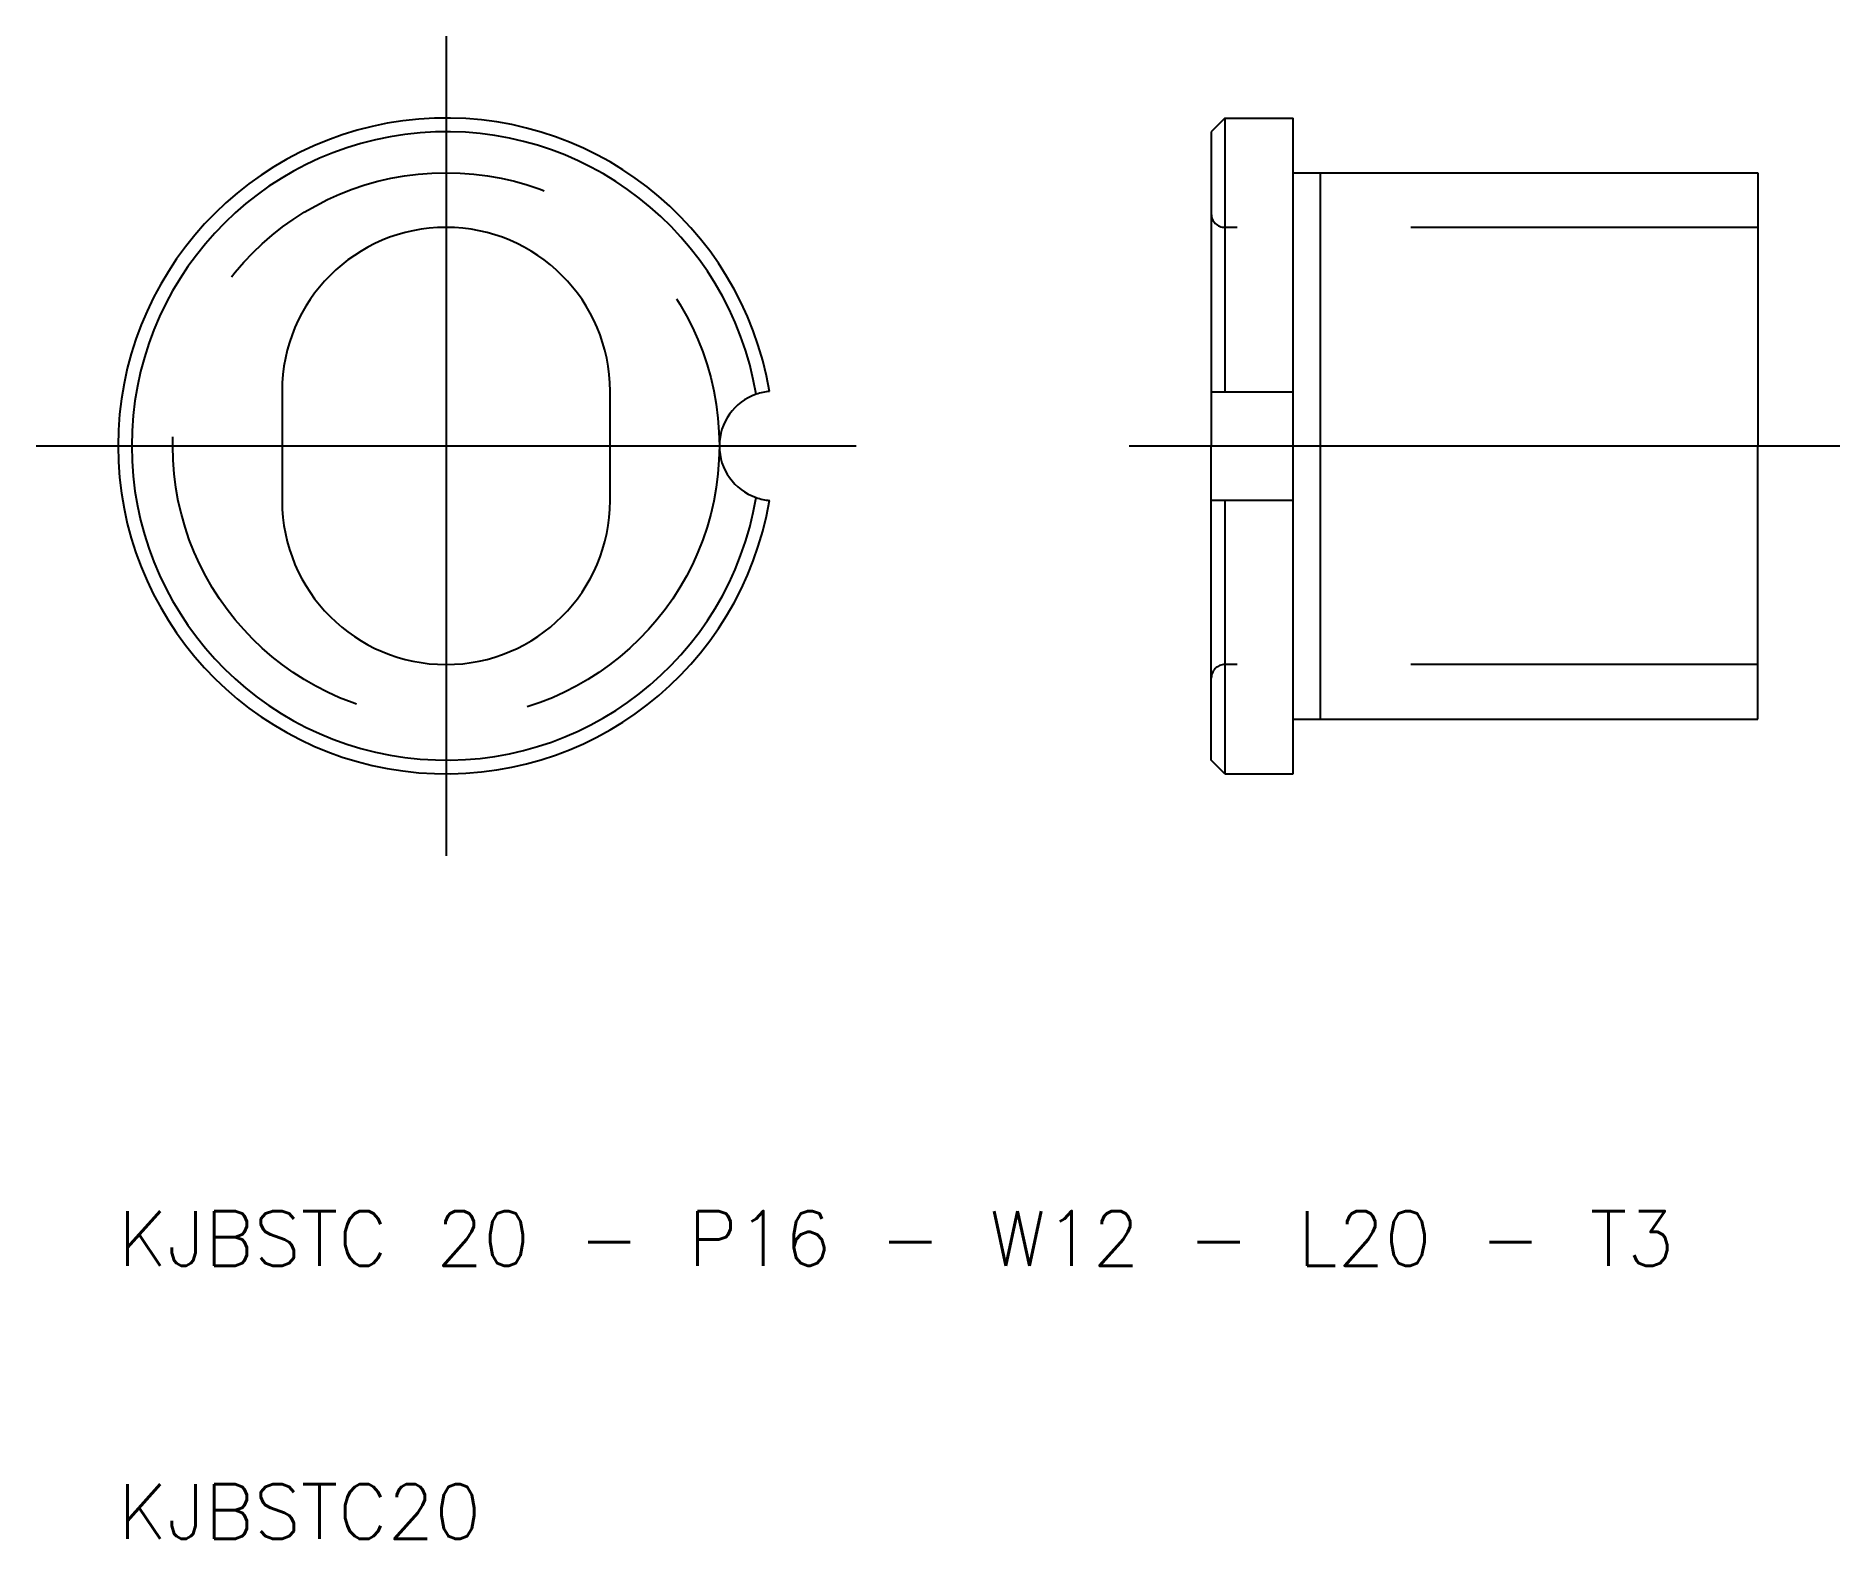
# Model space of a CAD drawing. Extents: x 7 to 73, y 10 to 65.
import ezdxf

# ---------------------------------------------------------------- set-up
doc = ezdxf.new("R2010")
doc.units = 0
doc.linetypes.add('CENTER', pattern=[50.8, 31.75, -6.35, 6.35, -6.35])
doc.linetypes.add('DASHED', pattern=[19.05, 12.7, -6.35])
doc.layers.get('0').update_dxf_attribs({"linetype": 'CONTINUOUS'})
doc.layers.add('CENTER', color=1, linetype='CENTER')
doc.styles.get("Standard").update_dxf_attribs({"font": 'txt.shx'})

msp = doc.modelspace()

# ---------------------------------------------------------------- linework, layer by layer
for p, q in [((50.5, 62), (50, 61.5)), ((50, 61.5), (50, 50)), ((50.5, 62), (50.5, 51.984)), ((50.5, 62), (53, 62)), ((53, 60), (53, 62)), ((53, 60), (70, 60)), ((53, 40), (53, 60)), ((54, 40), (54, 60)), ((70, 60), (70, 50)), ((16, 52), (16, 48)), ((28, 48), (28, 52)), ((50, 51.984), (53, 51.984)), ((50, 38.5), (50, 50)), ((70, 40), (70, 50)), ((50, 48.016), (53, 48.016)), ((50.5, 48.016), (50.5, 38)), ((53, 40), (70, 40)), ((53, 38), (53, 40)), ((50.5, 38), (50, 38.5)), ((50.5, 38), (53, 38))]:
    msp.add_line(p, q)
at = {"color": 3, "linetype": 'DASHED'}
for p, q in [((70, 58), (50.5, 58)), ((70, 42), (50.5, 42))]:
    msp.add_line(p, q, dxfattribs=at)
msp.add_circle((22, 50), 10, dxfattribs=at)
for centre, radius, start, end in [((22, 50), 12, 9.56038, 350.43962), ((22, 50), 11.5, 9.45566, 350.54434), ((22, 52), 6, 0, 180), ((34, 50), 2, 109.15501, 250.84499), ((34, 50), 2, 94.78019, 109.15501), ((22, 48), 6, 180, 0), ((34, 50), 2, 250.84499, 265.21981)]:
    msp.add_arc(centre, radius, start, end)
for centre, start, end in [((50.5, 58.5), 180, 270), ((50.5, 41.5), 90, 180)]:
    msp.add_arc(centre, 0.5, start, end, dxfattribs=at)
at = {"layer": 'CENTER'}
for p, q in [((22, 65), (22, 35)), ((7, 50), (37, 50)), ((47, 50), (73, 50))]:
    msp.add_line(p, q, dxfattribs=at)

# ---------------------------------------------------------------- texts
for s, p in [('KJBSTC 20 - P16 - W12 - L20 - T3', (10, 20)), ('KJBSTC20', (10, 10))]:
    msp.add_text(s, height=2).set_placement(p)

doc.saveas('drawing.dxf')
